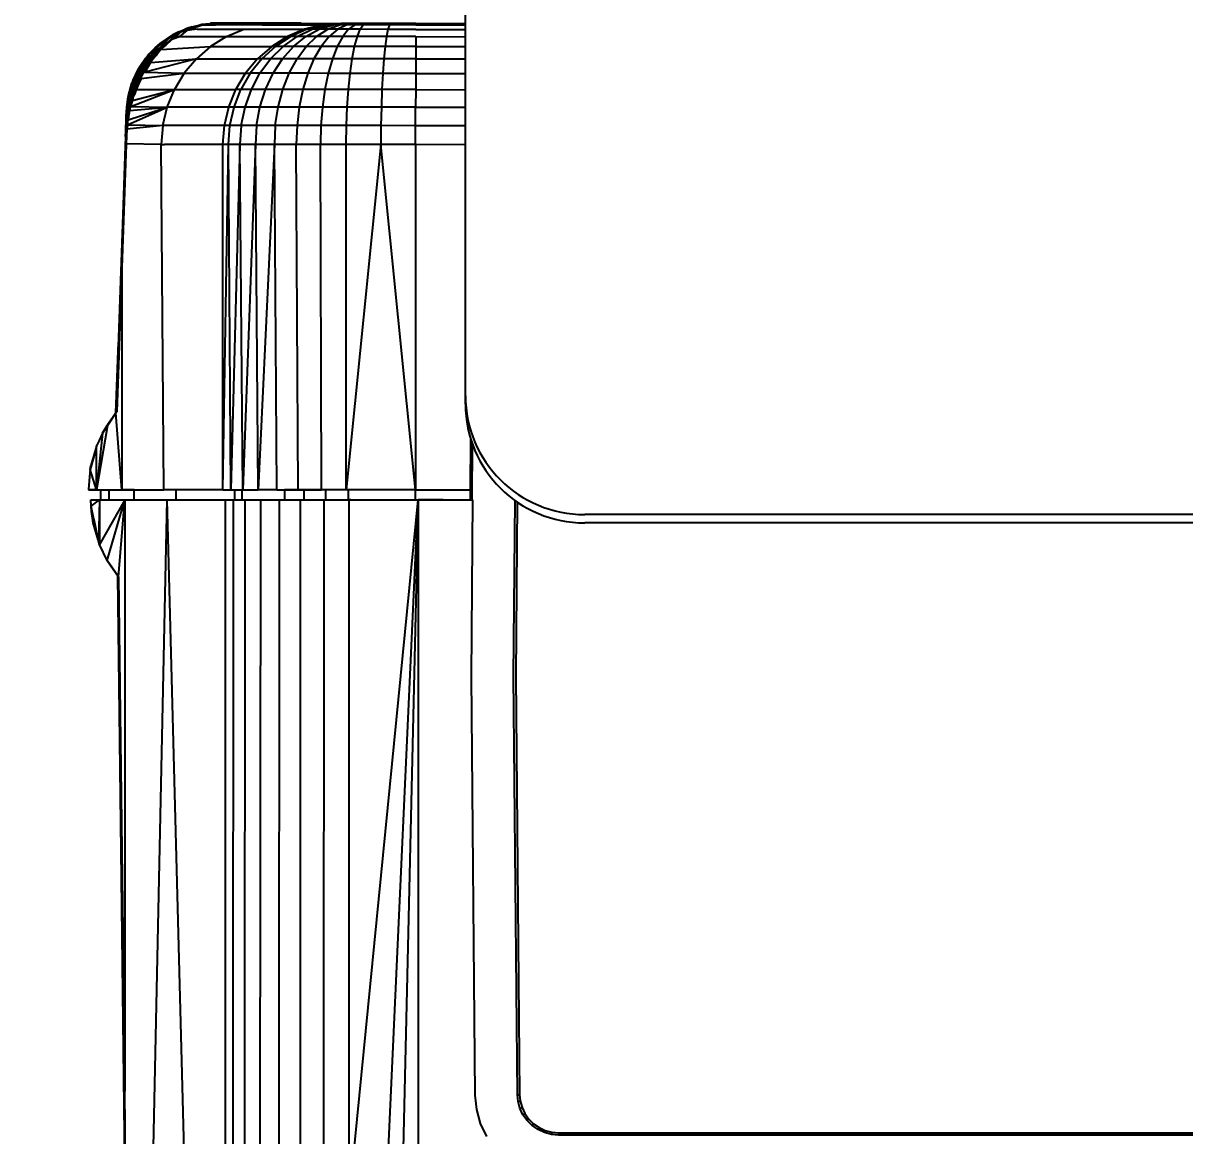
# Model space of a CAD drawing. Header units: inches. Extents: x -347369 to -260369, y 119522 to 149869.
# Drawn here: x -322427.16 to -322378.48, y 136724.42 to 136771.06 of the extents above; entities that cross this region are included whole.
import ezdxf

# ---------------------------------------------------------------- set-up
doc = ezdxf.new("R2010")
doc.units = ezdxf.units.IN
doc.header["$LTSCALE"] = 300
doc.layers.add('MACCHINA', color=40, linetype='Continuous')
doc.layers.add('QUOTE', color=7, linetype='Continuous')
doc.styles.get("Standard").update_dxf_attribs({"font": 'romans.shx'})
doc.dimstyles.new('sc1a100', dxfattribs={"dimscale": 100, "dimtxt": 3, "dimasz": 3, "dimexe": 0, "dimexo": 0, "dimgap": 1, "dimtad": 1, "dimzin": 12, "dimdsep": 46, "dimtxsty": 'Standard', "dimblk": 'CLOSEDBLANK', "dimcen": 1, "dimclrd": 253, "dimclre": 253, "dimclrt": 2, "dimadec": 0, "dimazin": 3, "dimtfac": 1, "dimtmove": 0, "dimatfit": 1, "dimldrblk": 'CLOSEDBLANK', "dimfxl": 1, "dimtolj": 1, "dimtzin": 0, "dimarcsym": 0})

# ---------------------------------------------------------------- blocks, each defined once
blk = doc.blocks.new('_ClosedBlank')
at = {"color": 0, "linetype": 'ByBlock', "lineweight": -2}
for p, q in [((-1, 0.16667), (0, 0)), ((-1, 0.16667), (-1, -0.16667)), ((0, 0), (-1, -0.16667))]:
    blk.add_line(p, q, dxfattribs=at)
blk = doc.blocks.new('*D28')
at = {"layer": 'Defpoints', "color": 0, "transparency": 16777216}
for p in [(-322483.625, 140399.656), (-321493.675, 139989.605), (-324251.392, 137231.889), (-323921.753, 136508.745), (-322483.625, 136499.656)]:
    blk.add_point(p, dxfattribs=at)
at = {"layer": 'QUOTE', "color": 253, "lineweight": -2, "transparency": 16777216}
for p, q in [((-324251.392, 137231.889), (-324517.445, 136965.836)), ((-322483.625, 136499.656), (-322483.625, 136123.4))]:
    blk.add_line(p, q, dxfattribs=at)
blk.add_arc((-322483.625, 138999.656), 2876.256, 230.978791, 264.021209, dxfattribs=at)
at = {"layer": 'QUOTE', "color": 253, "lineweight": -2, "transparency": 16777216, "xscale": 300, "yscale": 300, "zscale": 300}
for p, rotation in [((-324517.445, 136965.836), 137.9893954922992), ((-322483.625, 136123.4), 357.0106045077002)]:
    blk.add_blockref('_ClosedBlank', p, dxfattribs=dict(at, rotation=rotation))
at = {"layer": 'QUOTE', "color": 2, "transparency": 16777216, "insert": (-323488.649, 136573.311), "char_height": 300, "attachment_point": 5, "rotation": 337.5}
blk.add_mtext('\\A1;45°', dxfattribs=at)
blk = doc.blocks.new('*D38')
at = {"layer": 'Defpoints', "color": 0, "transparency": 16777216}
for p in [(-322483.625, 140399.656), (-323696.06, 139699.656), (-320318.561, 137749.656), (-322483.625, 136499.656), (-321507.475, 136317.706)]:
    blk.add_point(p, dxfattribs=at)
at = {"layer": 'QUOTE', "color": 253, "lineweight": -2, "transparency": 16777216}
for p, q in [((-320318.561, 137749.656), (-320011.926, 137572.62)), ((-322483.625, 136499.656), (-322483.625, 136145.585))]:
    blk.add_line(p, q, dxfattribs=at)
blk.add_arc((-322483.625, 138999.656), 2854.071, 276.025307, 323.974693, dxfattribs=at)
at = {"layer": 'QUOTE', "color": 253, "lineweight": -2, "transparency": 16777216, "xscale": 300, "yscale": 300, "zscale": 300}
for p, rotation in [((-320011.926, 137572.62), 56.98734634615995), ((-322483.625, 136145.585), 183.0126536538403)]:
    blk.add_blockref('_ClosedBlank', p, dxfattribs=dict(at, rotation=rotation))
at = {"layer": 'QUOTE', "color": 2, "transparency": 16777216, "insert": (-321181.589, 136744.464), "char_height": 300, "attachment_point": 5, "rotation": 30}
blk.add_mtext('\\A1;60°', dxfattribs=at)
blk = doc.blocks.new('A$Cad528b1c')
at = {"layer": 'MACCHINA'}
for p, q in [((75, -2244.212), (75, -2182.448)), ((63.956, -2228.651), (63.071, -2228.964)), ((63.071, -2228.964), (63.931, -2228.676)), ((63.327, -2228.815), (63.956, -2228.651)), ((63.548, -2228.754), (63.956, -2228.651)), ((63.931, -2228.676), (63.564, -2228.807)), ((63.931, -2228.676), (64.522, -2228.659)), ((64.009, -2228.667), (63.931, -2228.676)), ((64.603, -2228.597), (63.956, -2228.651)), ((63.956, -2228.651), (64.134, -2228.635)), ((63.956, -2228.651), (64.009, -2228.667)), ((64.134, -2228.635), (64.603, -2228.597)), ((66.48, -2228.661), (64.522, -2228.659)), ((66.48, -2228.661), (69.014, -2228.664)), ((68.001, -2228.6), (69.788, -2228.602)), ((69.014, -2228.664), (68.259, -2228.85)), ((69.091, -2228.664), (68.364, -2228.85)), ((68.581, -2228.85), (69.249, -2228.664)), ((68.873, -2228.85), (69.463, -2228.665)), ((69.091, -2228.664), (69.014, -2228.664)), ((69.249, -2228.664), (69.091, -2228.664)), ((69.231, -2228.851), (69.725, -2228.665)), ((69.463, -2228.665), (69.249, -2228.664)), ((69.725, -2228.665), (69.463, -2228.665)), ((70.028, -2228.665), (69.646, -2228.851)), ((70.028, -2228.665), (69.725, -2228.665)), ((69.788, -2228.602), (69.836, -2228.602)), ((70.21, -2228.603), (69.788, -2228.602)), ((69.935, -2228.602), (69.836, -2228.602)), ((70.068, -2228.603), (69.935, -2228.602)), ((70.363, -2228.665), (70.028, -2228.665)), ((70.231, -2228.603), (70.035, -2228.603)), ((70.231, -2228.603), (70.068, -2228.603)), ((70.363, -2228.665), (70.103, -2228.851)), ((70.42, -2228.603), (70.231, -2228.603)), ((70.719, -2228.666), (70.363, -2228.665)), ((70.629, -2228.603), (70.42, -2228.603)), ((70.59, -2228.852), (70.719, -2228.666)), ((70.851, -2228.603), (70.629, -2228.603)), ((71.814, -2228.667), (70.719, -2228.666)), ((71.88, -2228.605), (70.851, -2228.603)), ((71.814, -2228.667), (71.749, -2228.853)), ((72.916, -2228.668), (71.814, -2228.667)), ((72.916, -2228.606), (71.88, -2228.605)), ((72.518, -2228.605), (72.916, -2228.606)), ((72.916, -2228.606), (75, -2228.608)), ((72.916, -2228.668), (75, -2228.671)), ((62.735, -2229.084), (62.163, -2229.524)), ((62.174, -2229.68), (63.071, -2228.964)), ((62.198, -2229.449), (62.735, -2229.084)), ((62.468, -2229.258), (62.735, -2229.084)), ((63.327, -2228.815), (62.597, -2229.212)), ((62.597, -2229.212), (63.071, -2228.964)), ((62.735, -2229.084), (63.327, -2228.815)), ((62.988, -2228.964), (62.735, -2229.084)), ((62.74, -2229.245), (63.017, -2229.149)), ((62.879, -2229.161), (62.74, -2229.245)), ((63.071, -2228.964), (62.879, -2229.161)), ((62.988, -2228.964), (63.327, -2228.815)), ((63.315, -2228.896), (63.017, -2229.149)), ((63.017, -2229.149), (64.989, -2229.151)), ((63.071, -2228.964), (63.315, -2228.896)), ((63.75, -2228.845), (63.315, -2228.896)), ((63.429, -2228.855), (63.315, -2228.896)), ((63.548, -2228.754), (63.327, -2228.815)), ((63.564, -2228.807), (63.429, -2228.855)), ((63.564, -2228.807), (63.75, -2228.845)), ((63.75, -2228.845), (65.715, -2228.847)), ((64.989, -2229.151), (64.318, -2229.568)), ((64.989, -2229.151), (65.715, -2228.847)), ((64.989, -2229.151), (67.541, -2229.154)), ((65.715, -2228.847), (68.259, -2228.85)), ((67.541, -2229.154), (66.878, -2229.571)), ((67.674, -2229.154), (67.036, -2229.571)), ((67.358, -2229.571), (67.945, -2229.155)), ((68.259, -2228.85), (67.541, -2229.154)), ((67.674, -2229.154), (67.541, -2229.154)), ((68.364, -2228.85), (67.674, -2229.154)), ((67.945, -2229.155), (67.674, -2229.154)), ((67.794, -2229.571), (68.312, -2229.155)), ((67.945, -2229.155), (68.581, -2228.85)), ((68.312, -2229.155), (67.945, -2229.155)), ((68.364, -2228.85), (68.259, -2228.85)), ((68.312, -2229.155), (68.873, -2228.85)), ((68.762, -2229.155), (68.312, -2229.155)), ((68.328, -2229.572), (68.762, -2229.155)), ((68.581, -2228.85), (68.364, -2228.85)), ((68.873, -2228.85), (68.581, -2228.85)), ((68.762, -2229.155), (69.231, -2228.851)), ((69.282, -2229.156), (68.762, -2229.155)), ((69.231, -2228.851), (68.873, -2228.85)), ((69.282, -2229.156), (68.946, -2229.572)), ((69.646, -2228.851), (69.231, -2228.851)), ((69.646, -2228.851), (69.282, -2229.156)), ((69.856, -2229.156), (69.282, -2229.156)), ((69.856, -2229.156), (69.628, -2229.573)), ((70.103, -2228.851), (69.646, -2228.851)), ((70.103, -2228.851), (69.856, -2229.156)), ((70.468, -2229.157), (69.856, -2229.156)), ((70.59, -2228.852), (70.103, -2228.851)), ((70.354, -2229.573), (70.468, -2229.157)), ((70.468, -2229.157), (70.59, -2228.852)), ((71.687, -2229.158), (70.468, -2229.157)), ((71.749, -2228.853), (70.59, -2228.852)), ((71.687, -2229.158), (71.63, -2229.575)), ((71.749, -2228.853), (71.687, -2229.158)), ((72.916, -2229.159), (71.687, -2229.158)), ((72.916, -2228.854), (71.749, -2228.853)), ((72.916, -2229.159), (72.915, -2229.576)), ((72.916, -2228.854), (75, -2228.857)), ((72.916, -2229.159), (75, -2229.162)), ((62.163, -2229.524), (61.608, -2230.254)), ((62.198, -2229.449), (61.73, -2229.9)), ((62, -2229.63), (61.73, -2229.9)), ((61.777, -2229.894), (62.198, -2229.449)), ((61.777, -2229.894), (62.163, -2229.524)), ((62.597, -2229.212), (61.876, -2229.952)), ((62, -2229.63), (62.198, -2229.449)), ((62.163, -2229.524), (62.597, -2229.212)), ((62.174, -2229.68), (62.74, -2229.245)), ((62.468, -2229.258), (62.198, -2229.449)), ((62.23, -2229.703), (64.318, -2229.568)), ((62.371, -2229.576), (62.23, -2229.703)), ((62.436, -2229.518), (62.371, -2229.576)), ((62.496, -2229.464), (62.436, -2229.518)), ((62.74, -2229.245), (62.496, -2229.464)), ((64.318, -2229.568), (63.72, -2230.085)), ((64.318, -2229.568), (66.878, -2229.571)), ((66.878, -2229.571), (66.288, -2230.088)), ((67.036, -2229.571), (66.467, -2230.088)), ((66.835, -2230.089), (67.358, -2229.571)), ((67.036, -2229.571), (66.878, -2229.571)), ((67.358, -2229.571), (67.036, -2229.571)), ((67.332, -2230.089), (67.794, -2229.571)), ((67.794, -2229.571), (67.358, -2229.571)), ((68.328, -2229.572), (67.794, -2229.571)), ((67.942, -2230.089), (68.328, -2229.572)), ((68.946, -2229.572), (68.328, -2229.572)), ((68.946, -2229.572), (68.647, -2230.09)), ((69.628, -2229.573), (68.946, -2229.572)), ((69.628, -2229.573), (69.425, -2230.09)), ((70.354, -2229.573), (69.628, -2229.573)), ((70.253, -2230.091), (70.354, -2229.573)), ((71.63, -2229.575), (70.354, -2229.573)), ((71.63, -2229.575), (71.579, -2230.092)), ((72.915, -2229.576), (71.63, -2229.575)), ((72.915, -2229.576), (72.914, -2230.094)), ((72.915, -2229.576), (75, -2229.578)), ((61.346, -2230.424), (61.73, -2229.9)), ((61.596, -2230.071), (61.346, -2230.424)), ((61.371, -2230.711), (61.876, -2229.952)), ((61.374, -2230.582), (61.777, -2229.894)), ((61.777, -2229.894), (61.446, -2230.313)), ((61.73, -2229.9), (61.446, -2230.313)), ((63.72, -2230.085), (61.561, -2230.644)), ((61.564, -2230.436), (62.174, -2229.68)), ((61.876, -2229.952), (61.564, -2230.436)), ((61.596, -2230.071), (61.73, -2229.9)), ((61.608, -2230.254), (61.876, -2229.952)), ((62.174, -2229.68), (61.781, -2230.179)), ((61.796, -2230.241), (63.72, -2230.085)), ((61.916, -2230.092), (61.796, -2230.241)), ((61.876, -2229.952), (62.174, -2229.68)), ((62.019, -2229.964), (61.916, -2230.092)), ((62.174, -2229.68), (62.019, -2229.964)), ((62.23, -2229.703), (62.019, -2229.964)), ((62.174, -2229.68), (62.23, -2229.703)), ((63.72, -2230.085), (63.209, -2230.692)), ((63.72, -2230.085), (66.288, -2230.088)), ((66.288, -2230.088), (65.783, -2230.695)), ((66.467, -2230.088), (65.982, -2230.695)), ((66.467, -2230.088), (66.288, -2230.088)), ((66.388, -2230.695), (66.835, -2230.089)), ((66.835, -2230.089), (66.467, -2230.088)), ((67.332, -2230.089), (66.835, -2230.089)), ((66.937, -2230.695), (67.332, -2230.089)), ((67.942, -2230.089), (67.332, -2230.089)), ((67.611, -2230.696), (67.942, -2230.089)), ((68.647, -2230.09), (67.942, -2230.089)), ((68.647, -2230.09), (68.391, -2230.696)), ((69.425, -2230.09), (68.647, -2230.09)), ((69.425, -2230.09), (69.251, -2230.697)), ((70.253, -2230.091), (69.425, -2230.09)), ((70.167, -2230.697), (70.253, -2230.091)), ((71.579, -2230.092), (70.253, -2230.091)), ((71.579, -2230.092), (71.535, -2230.698)), ((72.914, -2230.094), (71.579, -2230.092)), ((72.914, -2230.094), (72.914, -2230.7)), ((72.914, -2230.094), (75, -2230.096)), ((61.056, -2231.006), (61.346, -2230.424)), ((61.056, -2231.006), (61.267, -2230.57)), ((61.374, -2230.582), (61.062, -2231.306)), ((61.147, -2231.28), (61.564, -2230.436)), ((61.446, -2230.313), (61.176, -2230.934)), ((61.374, -2230.582), (61.176, -2230.934)), ((61.446, -2230.313), (61.177, -2230.776)), ((61.177, -2230.776), (61.346, -2230.424)), ((61.608, -2230.254), (61.203, -2231.001)), ((61.203, -2231.001), (61.374, -2230.582)), ((61.267, -2230.57), (61.346, -2230.424)), ((61.269, -2231.051), (61.781, -2230.179)), ((61.564, -2230.436), (61.269, -2231.051)), ((61.608, -2230.254), (61.371, -2230.711)), ((61.371, -2230.711), (61.564, -2230.436)), ((61.374, -2230.582), (61.608, -2230.254)), ((61.781, -2230.179), (61.406, -2230.83)), ((61.781, -2230.179), (61.561, -2230.644)), ((61.796, -2230.241), (61.561, -2230.644)), ((61.561, -2230.644), (63.209, -2230.692)), ((61.564, -2230.436), (61.781, -2230.179)), ((61.781, -2230.179), (61.796, -2230.241)), ((60.87, -2231.628), (61.019, -2231.113)), ((60.898, -2231.689), (61.177, -2230.776)), ((61.176, -2230.934), (60.948, -2231.621)), ((61.203, -2231.001), (60.953, -2231.762)), ((60.976, -2231.271), (61.177, -2230.776)), ((61.056, -2231.006), (60.976, -2231.271)), ((61.017, -2231.304), (61.177, -2230.776)), ((61.017, -2231.304), (61.176, -2230.934)), ((61.056, -2231.006), (61.019, -2231.113)), ((61.021, -2231.703), (61.269, -2231.051)), ((61.042, -2231.518), (61.371, -2230.711)), ((61.042, -2231.518), (61.203, -2231.001)), ((61.062, -2231.306), (61.176, -2230.934)), ((61.203, -2231.001), (61.062, -2231.306)), ((61.102, -2231.512), (61.406, -2230.83)), ((61.269, -2231.051), (61.102, -2231.512)), ((61.371, -2230.711), (61.147, -2231.28)), ((61.147, -2231.28), (61.269, -2231.051)), ((61.406, -2230.83), (61.194, -2231.326)), ((61.203, -2231.001), (61.371, -2230.711)), ((61.269, -2231.051), (61.406, -2230.83)), ((61.406, -2230.83), (61.298, -2231.155)), ((61.402, -2230.917), (61.298, -2231.155)), ((61.402, -2230.917), (63.209, -2230.692)), ((61.406, -2230.83), (61.402, -2230.917)), ((63.209, -2230.692), (62.798, -2231.372)), ((63.209, -2230.692), (65.783, -2230.695)), ((65.377, -2231.375), (65.783, -2230.695)), ((65.982, -2230.695), (65.591, -2231.375)), ((65.783, -2230.695), (65.982, -2230.695)), ((66.388, -2230.695), (65.982, -2230.695)), ((66.029, -2231.375), (66.388, -2230.695)), ((66.937, -2230.695), (66.388, -2230.695)), ((66.619, -2231.375), (66.937, -2230.695)), ((67.611, -2230.696), (66.937, -2230.695)), ((67.345, -2231.376), (67.611, -2230.696)), ((68.391, -2230.696), (67.611, -2230.696)), ((68.391, -2230.696), (68.184, -2231.376)), ((69.251, -2230.697), (68.391, -2230.696)), ((69.251, -2230.697), (69.111, -2231.376)), ((70.167, -2230.697), (69.251, -2230.697)), ((70.097, -2231.377), (70.167, -2230.697)), ((71.535, -2230.698), (70.167, -2230.697)), ((71.535, -2230.698), (71.5, -2231.378)), ((72.914, -2230.7), (71.535, -2230.698)), ((72.914, -2230.7), (72.913, -2231.379)), ((72.914, -2230.7), (75, -2230.702)), ((60.82, -2232.084), (60.976, -2231.271)), ((60.828, -2232.265), (60.948, -2231.621)), ((60.846, -2231.789), (60.976, -2231.271)), ((60.863, -2231.946), (61.017, -2231.304)), ((60.948, -2231.621), (60.863, -2231.946)), ((60.87, -2231.628), (60.973, -2231.285)), ((61.062, -2231.306), (60.882, -2232.011)), ((60.882, -2232.011), (60.948, -2231.621)), ((61.042, -2231.518), (60.891, -2232.096)), ((60.898, -2231.689), (60.976, -2231.271)), ((60.898, -2231.689), (61.017, -2231.304)), ((60.939, -2232.042), (61.102, -2231.512)), ((60.948, -2231.621), (61.017, -2231.304)), ((61.062, -2231.306), (60.948, -2231.621)), ((60.951, -2231.898), (61.147, -2231.28)), ((60.951, -2231.898), (61.042, -2231.518)), ((60.953, -2231.762), (61.062, -2231.306)), ((61.042, -2231.518), (60.953, -2231.762)), ((60.979, -2232.092), (62.798, -2231.372)), ((60.995, -2231.885), (61.194, -2231.326)), ((60.995, -2231.885), (61.102, -2231.512)), ((61.021, -2231.703), (61.147, -2231.28)), ((61.102, -2231.512), (61.021, -2231.703)), ((61.042, -2231.518), (61.147, -2231.28)), ((61.046, -2231.833), (62.798, -2231.372)), ((61.058, -2231.731), (61.194, -2231.326)), ((61.058, -2231.731), (61.13, -2231.588)), ((61.194, -2231.326), (61.102, -2231.512)), ((61.13, -2231.588), (61.194, -2231.326)), ((61.203, -2231.373), (61.13, -2231.588)), ((61.194, -2231.326), (61.203, -2231.373)), ((61.298, -2231.155), (61.203, -2231.373)), ((61.203, -2231.373), (62.798, -2231.372)), ((62.496, -2232.109), (62.798, -2231.372)), ((62.798, -2231.372), (65.377, -2231.375)), ((65.079, -2232.111), (65.377, -2231.375)), ((65.304, -2232.112), (65.591, -2231.375)), ((65.591, -2231.375), (65.377, -2231.375)), ((66.029, -2231.375), (65.591, -2231.375)), ((65.765, -2232.112), (66.029, -2231.375)), ((66.619, -2231.375), (66.029, -2231.375)), ((66.387, -2232.112), (66.619, -2231.375)), ((67.345, -2231.376), (66.619, -2231.375)), ((67.151, -2232.112), (67.345, -2231.376)), ((68.184, -2231.376), (67.345, -2231.376)), ((68.184, -2231.376), (68.033, -2232.113)), ((69.111, -2231.376), (68.184, -2231.376)), ((69.111, -2231.376), (69.008, -2232.113)), ((70.097, -2231.377), (69.111, -2231.376)), ((70.045, -2232.113), (70.097, -2231.377)), ((71.5, -2231.378), (70.097, -2231.377)), ((71.5, -2231.378), (71.474, -2232.115)), ((72.913, -2231.379), (71.5, -2231.378)), ((72.913, -2231.379), (72.912, -2232.116)), ((72.913, -2231.379), (75, -2231.382)), ((60.784, -2232.485), (60.82, -2232.084)), ((60.79, -2232.321), (60.846, -2231.789)), ((60.792, -2232.274), (60.831, -2231.929)), ((60.792, -2232.521), (60.863, -2231.946)), ((60.792, -2232.274), (60.818, -2232.056)), ((60.807, -2232.276), (60.898, -2231.689)), ((60.882, -2232.011), (60.807, -2232.5)), ((60.807, -2232.276), (60.82, -2232.084)), ((60.811, -2232.109), (60.846, -2231.794)), ((60.891, -2232.096), (60.818, -2232.526)), ((60.82, -2232.084), (60.846, -2231.789)), ((60.828, -2232.265), (60.863, -2231.946)), ((60.882, -2232.011), (60.828, -2232.265)), ((60.833, -2232.854), (62.496, -2232.109)), ((60.837, -2232.549), (60.939, -2232.042)), ((60.953, -2231.762), (60.844, -2232.297)), ((60.844, -2232.297), (60.882, -2232.011)), ((60.891, -2232.096), (60.844, -2232.297)), ((60.87, -2231.628), (60.846, -2231.789)), ((60.846, -2231.794), (60.846, -2231.793)), ((60.847, -2231.785), (60.859, -2231.689)), ((60.951, -2231.898), (60.851, -2232.363)), ((60.851, -2232.363), (60.891, -2232.096)), ((60.853, -2231.746), (60.859, -2231.689)), ((60.859, -2231.689), (60.87, -2231.628)), ((60.861, -2232.643), (62.496, -2232.109)), ((60.863, -2231.946), (60.898, -2231.689)), ((60.866, -2232.432), (60.995, -2231.885)), ((60.866, -2232.432), (60.939, -2232.042)), ((60.953, -2231.762), (60.882, -2232.011)), ((60.891, -2232.202), (61.021, -2231.703)), ((60.891, -2232.096), (60.953, -2231.762)), ((60.891, -2232.202), (60.951, -2231.898)), ((60.951, -2231.898), (60.891, -2232.096)), ((60.891, -2232.202), (60.939, -2232.042)), ((60.899, -2232.315), (61.058, -2231.731)), ((60.899, -2232.315), (60.995, -2231.885)), ((60.935, -2232.2), (61.058, -2231.731)), ((60.935, -2232.2), (60.979, -2232.092)), ((60.936, -2232.256), (62.496, -2232.109)), ((60.939, -2232.042), (61.021, -2231.703)), ((60.939, -2232.042), (60.995, -2231.885)), ((60.951, -2231.898), (61.021, -2231.703)), ((61.058, -2231.731), (60.979, -2232.092)), ((60.979, -2232.092), (61.046, -2231.833)), ((60.979, -2232.092), (62.496, -2232.109)), ((60.995, -2231.885), (61.058, -2231.731)), ((61.058, -2231.731), (61.046, -2231.833)), ((62.313, -2232.884), (62.496, -2232.109)), ((65.079, -2232.111), (62.496, -2232.109)), ((60.791, -2232.283), (60.35, -2244.931)), ((60.818, -2232.526), (60.779, -2232.907)), ((60.78, -2232.611), (60.784, -2232.485)), ((60.782, -2232.706), (60.828, -2232.265)), ((60.782, -2232.706), (60.792, -2232.521)), ((60.784, -2232.485), (60.79, -2232.321)), ((60.837, -2232.549), (60.789, -2232.921)), ((60.792, -2232.274), (60.79, -2232.321)), ((60.791, -2232.283), (60.792, -2232.274)), ((60.792, -2232.521), (60.807, -2232.276)), ((60.844, -2232.297), (60.793, -2232.69)), ((60.793, -2232.69), (60.807, -2232.5)), ((60.818, -2232.526), (60.793, -2232.69)), ((60.851, -2232.363), (60.794, -2232.787)), ((60.794, -2232.787), (60.818, -2232.526)), ((60.803, -2232.838), (60.866, -2232.432)), ((60.803, -2232.838), (60.837, -2232.549)), ((60.807, -2232.5), (60.828, -2232.265)), ((60.844, -2232.297), (60.807, -2232.5)), ((60.891, -2232.202), (60.813, -2232.668)), ((60.813, -2232.668), (60.851, -2232.363)), ((60.837, -2232.549), (60.813, -2232.668)), ((60.818, -2232.526), (60.844, -2232.297)), ((60.851, -2232.363), (60.818, -2232.526)), ((60.82, -2232.756), (60.899, -2232.315)), ((60.82, -2232.756), (60.866, -2232.432)), ((60.829, -2232.741), (60.86, -2232.593)), ((60.837, -2232.549), (60.891, -2232.202)), ((60.837, -2232.549), (60.866, -2232.432)), ((60.839, -2232.674), (60.935, -2232.2)), ((60.839, -2232.674), (60.899, -2232.315)), ((60.839, -2232.674), (60.86, -2232.593)), ((60.849, -2232.666), (60.886, -2232.516)), ((60.849, -2232.666), (60.86, -2232.593)), ((60.891, -2232.202), (60.851, -2232.363)), ((60.86, -2232.593), (60.935, -2232.2)), ((60.86, -2232.593), (60.886, -2232.516)), ((60.861, -2232.643), (60.886, -2232.516)), ((60.866, -2232.432), (60.899, -2232.315)), ((60.886, -2232.516), (60.935, -2232.2)), ((60.886, -2232.516), (60.936, -2232.256)), ((60.899, -2232.315), (60.935, -2232.2)), ((60.935, -2232.2), (60.936, -2232.256)), ((64.898, -2232.887), (65.079, -2232.111)), ((65.304, -2232.112), (65.079, -2232.111)), ((65.13, -2232.887), (65.304, -2232.112)), ((65.765, -2232.112), (65.304, -2232.112)), ((65.604, -2232.887), (65.765, -2232.112)), ((66.387, -2232.112), (65.765, -2232.112)), ((66.245, -2232.887), (66.387, -2232.112)), ((67.151, -2232.112), (66.387, -2232.112)), ((67.031, -2232.888), (67.151, -2232.112)), ((68.033, -2232.113), (67.151, -2232.112)), ((68.033, -2232.113), (67.941, -2232.888)), ((69.008, -2232.113), (68.033, -2232.113)), ((69.008, -2232.113), (68.945, -2232.888)), ((70.045, -2232.113), (69.008, -2232.113)), ((70.014, -2232.889), (70.045, -2232.113)), ((71.474, -2232.115), (70.045, -2232.113)), ((71.474, -2232.115), (71.457, -2232.89)), ((72.912, -2232.116), (71.474, -2232.115)), ((72.911, -2232.891), (72.912, -2232.116)), ((72.912, -2232.116), (75, -2232.118)), ((60.761, -2233.147), (60.766, -2233.02)), ((60.774, -2232.78), (60.762, -2233.121)), ((60.762, -2233.17), (60.768, -2233.027)), ((60.766, -2233.02), (60.769, -2232.912)), ((60.785, -2232.968), (60.767, -2233.175)), ((60.767, -2233.175), (60.775, -2233.044)), ((60.768, -2233.027), (60.793, -2232.69)), ((60.794, -2232.787), (60.768, -2233.087)), ((60.768, -2233.027), (60.775, -2232.855)), ((60.768, -2233.087), (60.779, -2232.907)), ((60.777, -2233.004), (60.768, -2233.087)), ((60.769, -2232.912), (60.774, -2232.78)), ((60.774, -2232.78), (60.78, -2232.611)), ((60.798, -2232.892), (60.774, -2233.121)), ((60.774, -2233.121), (60.785, -2232.968)), ((60.782, -2233.067), (60.774, -2233.121)), ((60.775, -2232.855), (60.782, -2232.706)), ((60.785, -2232.968), (60.775, -2233.044)), ((60.775, -2233.044), (60.777, -2233.004)), ((60.813, -2232.668), (60.777, -2233.004)), ((60.777, -2233.004), (60.794, -2232.787)), ((60.789, -2232.921), (60.777, -2233.004)), ((60.782, -2233.067), (60.778, -2233.23)), ((60.779, -2232.907), (60.793, -2232.69)), ((60.794, -2232.787), (60.779, -2232.907)), ((60.782, -2233.067), (60.812, -2232.816)), ((60.782, -2233.067), (60.798, -2232.892)), ((60.782, -2233.067), (60.792, -2233.013)), ((60.784, -2233.191), (60.782, -2233.067)), ((60.809, -2233.036), (60.783, -2233.655)), ((60.784, -2233.191), (60.792, -2233.013)), ((60.798, -2232.892), (60.785, -2232.968)), ((60.785, -2232.968), (60.789, -2232.921)), ((60.789, -2232.921), (60.813, -2232.668)), ((60.803, -2232.838), (60.789, -2232.921)), ((60.79, -2233.152), (60.804, -2232.959)), ((60.79, -2233.152), (60.792, -2233.013)), ((60.792, -2233.013), (60.829, -2232.741)), ((60.792, -2233.013), (60.812, -2232.816)), ((60.792, -2233.013), (60.804, -2232.959)), ((60.813, -2232.668), (60.794, -2232.787)), ((60.797, -2233.113), (60.816, -2232.905)), ((60.797, -2233.113), (60.804, -2232.959)), ((60.803, -2233.075), (60.797, -2233.113)), ((60.798, -2232.892), (60.82, -2232.756)), ((60.798, -2232.892), (60.812, -2232.816)), ((60.798, -2232.892), (60.803, -2232.838)), ((60.803, -2232.838), (60.82, -2232.756)), ((60.829, -2232.883), (60.803, -2233.075)), ((60.803, -2233.075), (60.816, -2232.905)), ((60.809, -2233.036), (60.803, -2233.075)), ((60.804, -2232.959), (60.849, -2232.666)), ((60.804, -2232.959), (60.829, -2232.741)), ((60.804, -2232.959), (60.816, -2232.905)), ((60.829, -2232.883), (60.809, -2233.036)), ((62.313, -2232.884), (60.809, -2233.036)), ((60.812, -2232.816), (60.839, -2232.674)), ((60.812, -2232.816), (60.829, -2232.741)), ((60.812, -2232.816), (60.82, -2232.756)), ((60.816, -2232.905), (60.861, -2232.643)), ((60.816, -2232.905), (60.849, -2232.666)), ((60.816, -2232.905), (60.829, -2232.883)), ((60.82, -2232.756), (60.839, -2232.674)), ((60.829, -2232.741), (60.849, -2232.666)), ((60.829, -2232.741), (60.839, -2232.674)), ((60.829, -2232.883), (60.833, -2232.854)), ((60.833, -2232.854), (60.861, -2232.643)), ((60.833, -2232.854), (62.313, -2232.884)), ((60.849, -2232.666), (60.861, -2232.643)), ((62.313, -2232.884), (62.251, -2233.679)), ((64.898, -2232.887), (62.313, -2232.884)), ((64.837, -2233.682), (64.898, -2232.887)), ((65.13, -2232.887), (64.898, -2232.887)), ((65.071, -2233.682), (65.13, -2232.887)), ((65.604, -2232.887), (65.13, -2232.887)), ((65.604, -2232.887), (65.55, -2233.682)), ((66.245, -2232.887), (65.604, -2232.887)), ((66.245, -2232.887), (66.197, -2233.683)), ((67.031, -2232.888), (66.245, -2232.887)), ((67.031, -2232.888), (66.991, -2233.683)), ((67.941, -2232.888), (67.031, -2232.888)), ((67.941, -2232.888), (67.909, -2233.683)), ((68.945, -2232.888), (67.941, -2232.888)), ((68.945, -2232.888), (68.923, -2233.683)), ((70.014, -2232.889), (68.945, -2232.888)), ((70.002, -2233.683), (70.014, -2232.889)), ((71.457, -2232.89), (70.014, -2232.889)), ((71.457, -2232.89), (71.451, -2233.685)), ((72.911, -2232.891), (71.457, -2232.89)), ((72.911, -2233.686), (72.911, -2232.891)), ((75, -2232.893), (72.911, -2232.891)), ((60.761, -2233.147), (60.44, -2242.34)), ((60.755, -2233.338), (60.44, -2242.34)), ((60.753, -2233.384), (60.44, -2242.34)), ((60.757, -2233.284), (60.753, -2233.384)), ((60.759, -2233.346), (60.753, -2233.384)), ((60.753, -2233.384), (60.781, -2233.667)), ((60.755, -2233.338), (60.757, -2233.273)), ((60.757, -2233.284), (60.761, -2233.197)), ((60.761, -2233.229), (60.757, -2233.284)), ((60.757, -2233.273), (60.758, -2233.253)), ((60.759, -2233.346), (60.757, -2233.284)), ((60.761, -2233.229), (60.759, -2233.346)), ((60.765, -2233.307), (60.759, -2233.346)), ((60.761, -2233.229), (60.767, -2233.12)), ((60.761, -2233.197), (60.762, -2233.17)), ((60.767, -2233.175), (60.761, -2233.229)), ((60.772, -2233.268), (60.765, -2233.307)), ((60.767, -2233.12), (60.768, -2233.087)), ((60.774, -2233.121), (60.767, -2233.175)), ((60.778, -2233.23), (60.772, -2233.268)), ((60.778, -2233.23), (60.774, -2233.121)), ((60.784, -2233.191), (60.778, -2233.23)), ((60.784, -2233.191), (60.79, -2233.152)), ((60.599, -2238.85), (60.781, -2233.667)), ((60.784, -2233.678), (60.599, -2238.85)), ((60.783, -2233.655), (60.781, -2233.667)), ((62.251, -2233.679), (60.783, -2233.655)), ((60.783, -2233.655), (60.784, -2233.678)), ((62.363, -2248.154), (62.251, -2233.679)), ((62.251, -2233.679), (62.381, -2233.68)), ((64.837, -2233.682), (62.381, -2233.68)), ((64.837, -2248.154), (65.071, -2233.682)), ((65.071, -2233.682), (64.837, -2233.682)), ((64.837, -2248.154), (64.837, -2233.682)), ((65.168, -2248.154), (65.071, -2233.682)), ((65.184, -2233.682), (65.071, -2233.682)), ((65.55, -2233.682), (65.168, -2248.154)), ((65.55, -2233.682), (65.184, -2233.682)), ((65.664, -2248.154), (65.55, -2233.682)), ((65.677, -2233.682), (65.55, -2233.682)), ((66.197, -2233.683), (65.664, -2248.154)), ((66.197, -2233.683), (65.677, -2233.682)), ((66.312, -2248.154), (66.197, -2233.683)), ((66.321, -2233.683), (66.197, -2233.683)), ((66.991, -2233.683), (66.312, -2248.154)), ((66.991, -2233.683), (66.321, -2233.683)), ((67.093, -2248.154), (66.991, -2233.683)), ((67.099, -2233.683), (66.991, -2233.683)), ((67.909, -2233.683), (67.099, -2233.683)), ((67.986, -2248.154), (67.909, -2233.683)), ((67.989, -2233.683), (67.909, -2233.683)), ((68.923, -2233.683), (67.989, -2233.683)), ((68.965, -2248.154), (68.923, -2233.683)), ((68.966, -2233.683), (68.923, -2233.683)), ((70.002, -2233.683), (68.966, -2233.683)), ((70.002, -2248.154), (70.002, -2233.683)), ((71.451, -2233.685), (70.002, -2233.683)), ((71.451, -2233.685), (70.002, -2248.154)), ((72.911, -2248.154), (71.451, -2233.685)), ((72.911, -2233.686), (71.451, -2233.685)), ((75, -2233.688), (72.911, -2233.686)), ((72.911, -2233.686), (72.911, -2248.154)), ((60.599, -2238.85), (60.467, -2242.518)), ((60.599, -2238.85), (60.594, -2248.154)), ((60.35, -2244.931), (60.453, -2241.964)), ((60.44, -2242.34), (60.35, -2244.931)), ((60.467, -2242.518), (60.382, -2244.892)), ((75, -2244.561), (75, -2244.212)), ((59.979, -2245.452), (60.35, -2244.931)), ((60.35, -2244.931), (59.996, -2245.464)), ((59.999, -2245.414), (60.35, -2244.931)), ((60.382, -2244.892), (60.35, -2244.931)), ((60.594, -2248.154), (60.35, -2244.931)), ((59.996, -2245.464), (59.538, -2248.154)), ((59.781, -2245.787), (59.979, -2245.452)), ((59.996, -2245.464), (59.781, -2245.787)), ((59.999, -2245.414), (59.979, -2245.452)), ((59.781, -2245.787), (59.538, -2248.154)), ((59.647, -2246.081), (59.541, -2246.315)), ((59.781, -2245.787), (59.647, -2246.081)), ((75.217, -2246.011), (75.2, -2248.154)), ((75.279, -2246.2), (75.26, -2248.577)), ((59.538, -2246.323), (59.412, -2246.752)), ((59.538, -2246.323), (59.42, -2246.754)), ((59.538, -2246.323), (59.42, -2246.754)), ((59.538, -2248.154), (59.541, -2246.315)), ((59.541, -2246.315), (59.538, -2246.323)), ((59.541, -2246.315), (59.538, -2246.323)), ((59.42, -2246.754), (59.268, -2247.303)), ((59.268, -2247.303), (59.301, -2247.129)), ((59.412, -2246.752), (59.301, -2247.129)), ((59.42, -2246.754), (59.301, -2247.129)), ((59.256, -2247.444), (59.196, -2248.141)), ((59.268, -2247.303), (59.256, -2247.444)), ((59.538, -2248.154), (59.268, -2247.303)), ((59.538, -2248.154), (59.196, -2248.141)), ((59.196, -2248.141), (59.196, -2248.154)), ((59.196, -2248.154), (59.538, -2248.154)), ((59.538, -2248.154), (60.594, -2248.154)), ((59.704, -2248.154), (59.704, -2248.577)), ((60.057, -2248.154), (60.057, -2248.577)), ((60.594, -2248.154), (62.363, -2248.154)), ((61.116, -2248.154), (60.594, -2248.154)), ((61.116, -2248.154), (62.363, -2248.154)), ((61.116, -2248.577), (61.116, -2248.154)), ((64.837, -2248.154), (62.363, -2248.154)), ((62.876, -2248.577), (62.876, -2248.154)), ((64.837, -2248.154), (65.168, -2248.154)), ((65.168, -2248.154), (65.664, -2248.154)), ((65.331, -2248.577), (65.331, -2248.154)), ((65.636, -2248.577), (65.636, -2248.154)), ((65.664, -2248.154), (66.312, -2248.154)), ((67.093, -2248.154), (66.312, -2248.154)), ((66.69, -2248.154), (66.312, -2248.154)), ((67.093, -2248.154), (67.986, -2248.154)), ((67.986, -2248.154), (67.409, -2248.154)), ((67.409, -2248.154), (67.409, -2248.577)), ((68.23, -2248.154), (67.977, -2248.154)), ((67.986, -2248.154), (68.965, -2248.154)), ((69.131, -2248.154), (68.23, -2248.154)), ((68.23, -2248.154), (68.23, -2248.577)), ((70.002, -2248.154), (68.965, -2248.154)), ((70.087, -2248.154), (69.131, -2248.154)), ((69.131, -2248.154), (69.131, -2248.577)), ((72.911, -2248.154), (70.002, -2248.154)), ((72.911, -2248.154), (70.087, -2248.154)), ((70.087, -2248.154), (70.087, -2248.577)), ((72.911, -2248.154), (75.2, -2248.154)), ((72.911, -2248.577), (72.911, -2248.154)), ((75.2, -2248.154), (75.196, -2248.577)), ((59.308, -2248.845), (59.302, -2248.577)), ((59.302, -2248.577), (59.656, -2248.577)), ((59.302, -2248.694), (59.302, -2248.577)), ((59.308, -2248.845), (59.656, -2248.577)), ((59.656, -2248.577), (59.621, -2250.354)), ((59.656, -2248.577), (59.663, -2250.442)), ((59.656, -2248.577), (60.717, -2248.577)), ((59.656, -2248.577), (60.242, -2248.577)), ((60.717, -2248.577), (59.663, -2250.442)), ((59.983, -2251.121), (60.717, -2248.577)), ((60.455, -2251.801), (60.717, -2248.577)), ((60.717, -2248.577), (60.718, -2273.364)), ((60.717, -2248.577), (62.481, -2248.577)), ((60.717, -2248.577), (61.425, -2248.577)), ((62.481, -2248.577), (61.867, -2278.117)), ((62.481, -2248.577), (63.257, -2278.117)), ((62.481, -2248.577), (64.943, -2248.577)), ((64.943, -2248.577), (65.274, -2248.577)), ((64.943, -2278.117), (64.943, -2248.577)), ((65.259, -2278.117), (65.274, -2248.577)), ((65.274, -2248.577), (65.77, -2248.577)), ((65.274, -2248.577), (65.655, -2248.577)), ((65.753, -2278.117), (65.77, -2248.577)), ((65.77, -2248.577), (66.418, -2248.577)), ((66.401, -2278.117), (66.418, -2248.577)), ((66.418, -2248.577), (67.199, -2248.577)), ((66.418, -2248.577), (66.741, -2248.577)), ((66.418, -2248.577), (66.837, -2248.577)), ((67.184, -2278.117), (67.199, -2248.577)), ((67.199, -2248.577), (68.092, -2248.577)), ((67.199, -2248.577), (67.591, -2248.577)), ((68.08, -2278.117), (68.092, -2248.577)), ((68.092, -2248.577), (69.071, -2248.577)), ((68.092, -2248.577), (68.316, -2248.577)), ((69.065, -2278.117), (69.071, -2248.577)), ((69.071, -2248.577), (70.108, -2248.577)), ((69.071, -2248.577), (69.369, -2248.577)), ((70.108, -2248.577), (70.108, -2278.117)), ((70.108, -2278.117), (73.017, -2248.577)), ((70.108, -2248.577), (73.017, -2248.577)), ((70.191, -2248.577), (70.108, -2248.577)), ((71.663, -2278.117), (73.017, -2248.577)), ((73.017, -2248.577), (72.34, -2278.129)), ((73.017, -2248.577), (73.017, -2278.163)), ((73.017, -2248.577), (75.3, -2248.577)), ((74.06, -2248.577), (73.017, -2248.577)), ((75.3, -2248.577), (75.242, -2255.974)), ((77.02, -2255.973), (77.078, -2248.602)), ((59.302, -2248.694), (59.308, -2248.845)), ((59.302, -2248.694), (59.308, -2248.845)), ((59.449, -2249.526), (59.308, -2248.845)), ((59.325, -2249.07), (59.308, -2248.845)), ((59.449, -2249.526), (59.308, -2248.845)), ((59.308, -2248.845), (59.308, -2248.845)), ((59.325, -2249.07), (59.449, -2249.526)), ((59.392, -2249.537), (59.325, -2249.07)), ((77.173, -2248.669), (77.115, -2255.973)), ((59.449, -2249.526), (59.392, -2249.537)), ((59.6, -2250.253), (59.392, -2249.537)), ((59.449, -2249.526), (59.621, -2250.354)), ((125, -2249.193), (80, -2249.193)), ((125, -2249.542), (80, -2249.542)), ((59.621, -2250.354), (59.663, -2250.442)), ((59.656, -2250.444), (59.643, -2250.4)), ((59.663, -2250.442), (59.656, -2250.444)), ((59.696, -2250.511), (59.656, -2250.444)), ((59.983, -2251.121), (59.663, -2250.442)), ((59.983, -2251.121), (60.455, -2251.801)), ((60.427, -2251.767), (59.983, -2251.121)), ((60.427, -2251.767), (60.455, -2251.801)), ((60.578, -2264.447), (60.427, -2251.767)), ((60.455, -2251.801), (60.608, -2264.386)), ((75.242, -2255.974), (75.396, -2273.535)), ((77.174, -2273.511), (77.02, -2255.973)), ((77.115, -2255.973), (77.269, -2273.509)), ((60.741, -2278.178), (60.578, -2264.447)), ((60.608, -2264.386), (60.718, -2273.364)), ((60.776, -2278.117), (60.718, -2273.364)), ((75.396, -2273.535), (75.458, -2274.136)), ((77.174, -2273.511), (77.269, -2273.509)), ((77.203, -2273.792), (77.174, -2273.511)), ((77.203, -2273.792), (77.297, -2273.774)), ((77.283, -2274.08), (77.203, -2273.792)), ((77.269, -2273.509), (77.297, -2273.774)), ((77.297, -2273.774), (77.372, -2274.046)), ((75.458, -2274.136), (75.623, -2274.718)), ((77.283, -2274.08), (77.372, -2274.046)), ((77.411, -2274.35), (77.283, -2274.08)), ((77.372, -2274.046), (77.494, -2274.301)), ((77.411, -2274.35), (77.494, -2274.301)), ((77.585, -2274.593), (77.411, -2274.35)), ((77.494, -2274.301), (77.657, -2274.531)), ((75.623, -2274.718), (75.885, -2275.262)), ((77.585, -2274.593), (77.657, -2274.531)), ((77.797, -2274.803), (77.585, -2274.593)), ((77.657, -2274.531), (77.858, -2274.73)), ((77.797, -2274.803), (77.858, -2274.73)), ((78.043, -2274.973), (77.797, -2274.803)), ((77.858, -2274.73), (78.09, -2274.89)), ((78.043, -2274.973), (78.09, -2274.89)), ((78.09, -2274.89), (78.346, -2275.009)), ((78.314, -2275.099), (78.043, -2274.973)), ((78.314, -2275.099), (78.346, -2275.009)), ((78.603, -2275.176), (78.314, -2275.099)), ((78.346, -2275.009), (78.619, -2275.081)), ((78.619, -2275.081), (78.603, -2275.176)), ((78.9, -2275.201), (78.603, -2275.176)), ((78.619, -2275.081), (78.9, -2275.106)), ((78.9, -2275.106), (272.873, -2275.106)), ((78.9, -2275.106), (78.9, -2275.201)), ((272.873, -2275.201), (78.9, -2275.201))]:
    blk.add_line(p, q, dxfattribs=at)
at = {"layer": 'MACCHINA', "flags": 128}
blk.add_lwpolyline([(68.107, -2228.6), (67.624, -2228.6), (66.385, -2228.599), (65.401, -2228.597), (64.717, -2228.597), (64.365, -2228.596), (64.319, -2228.596)], dxfattribs=at)
at = {"layer": 'MACCHINA'}
for centre in [(79.991, -2244.202), (79.991, -2244.551)]:
    blk.add_arc(centre, 4.991, 180.1094, 270.109, dxfattribs=at)

msp = doc.modelspace()

# ---------------------------------------------------------------- block references
msp.add_blockref('A$Cad528b1c', (-322483.625, 138999.656))

# ---------------------------------------------------------------- dimensions: what is measured, and where the dimension line sits
at = {"layer": 'QUOTE'}
for base, line2, picture, middle in [((-323921.753, 136508.745), ((-324251.392, 137231.889), (-321493.675, 139989.605)), '*D28', (-323488.649, 136573.311)), ((-321507.475, 136317.706), ((-320318.561, 137749.656), (-323696.06, 139699.656)), '*D38', (-321181.589, 136744.464))]:
    dim = msp.add_angular_dim_2l(base=base, line1=((-322483.625, 136499.656), (-322483.625, 140399.656)), line2=line2, dimstyle='sc1a100', dxfattribs=at)
    dim.commit()
    dim.dimension.update_dxf_attribs({"geometry": picture, "text_midpoint": middle})

doc.saveas('drawing.dxf')
